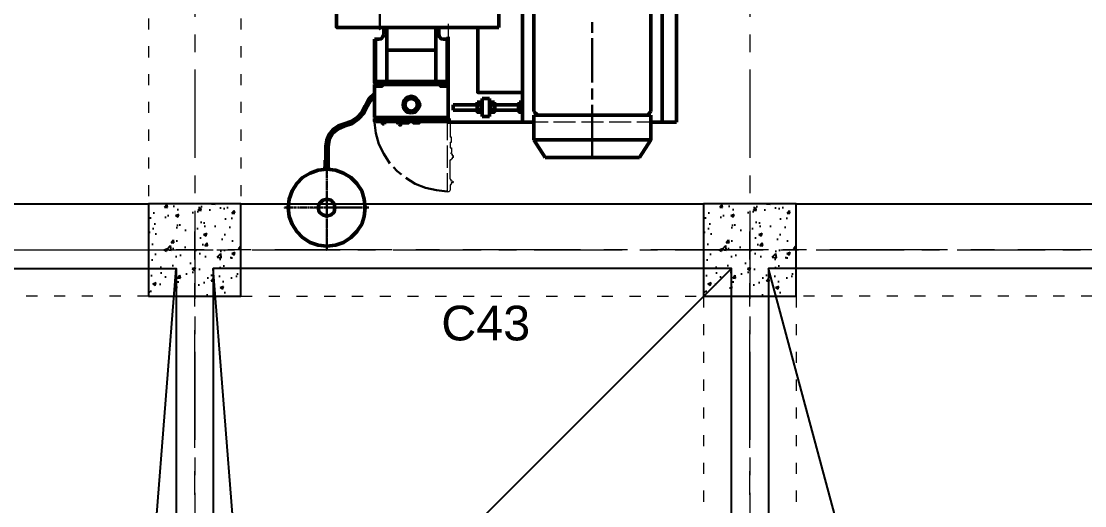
# Model space of a CAD drawing. Header units: millimetres. Extents: x 3220 to 226993, y 817 to 176024.
# Drawn here: x 8863 to 14610, y 111444 to 114061 of the extents above; entities that cross this region are included whole.
import ezdxf

# ---------------------------------------------------------------- set-up
doc = ezdxf.new("R2010")
doc.units = ezdxf.units.MM
doc.linetypes.add('ACAD_ISO03W100', pattern=[30, 12, -18])
doc.linetypes.add('AXES', pattern=[50.8, 31.75, -6.35, 6.35, -6.35])
doc.layers.add('Axe', color=1, linetype='AXES', lineweight=9)
doc.layers.add('Cache', color=3, linetype='ACAD_ISO03W100', lineweight=13)
doc.styles.add('ARIAL_BOLD', font='arial.ttf')

# ---------------------------------------------------------------- blocks, each defined once
blk = doc.blocks.new("SYST7ME D'AXE")
at = {"layer": 'Axe', "ltscale": 15}
for p, q in [((3000, 18500), (3000, -6500)), ((6000, 18500), (6000, -6500)), ((-500, 0), (15500, 0))]:
    blk.add_line(p, q, dxfattribs=at)
blk = doc.blocks.new('Level +4.00 m')
h = blk.add_hatch()
h.set_pattern_fill('AR-CONC', color=256)
h.set_pattern_definition([(50, (-175579.41, -107209.63), (182.18467, -15.93909), [19.05, -209.55]), (355, (-175579.4, -107209.63), (-35.24342, 191.05685), [15.24, -167.64058]), (100.45144, (-175564.23, -107210.96), (146.94125, 175.11775), [16.19001, -178.09024]), (46.1842, (-175579.4, -107158.83), (271.07904, -42.04233), [28.575, -314.325]), (96.63556, (-175556.82, -107162.33), (237.40413, 247.42612), [24.28502, -267.1356]), (351.18415, (-175579.4, -107158.83), (237.40413, 247.42612), [22.85997, -251.45973]), (21, (-175554.01, -107171.53), (151.61439, -102.2652), [19.05, -209.55]), (326, (-175554, -107171.53), (61.80203, 184.18797), [15.24, -167.64]), (71.45144, (-175541.37, -107180.05), (213.41642, 81.92277), [16.19001, -178.08994]), (37.5, (-175579.41, -107209.63), (3.088603, 84.555039), [0, -165.608, 0, -170.18, 0, -168.275]), (7.5, (-175579.41, -107209.63), (66.819663, 100.180575), [0, -97.028, 0, -161.798, 0, -64.135]), (327.5, (-175636.05, -107209.63), (135.590595, -5.728744), [0, -63.5, 0, -198.12, 0, -262.89]), (317.5, (-175661.45, -107209.63), (148.12918, 25.42649), [0, -82.55, 0, -131.572, 0, -186.69])])
h.paths.add_polyline_path([(3000, -17750), (2750, -17750), (2750, -18000), (3000, -18000)])
h.paths.add_polyline_path([(3250, -17750), (3000, -17750), (3000, -18000), (3250, -18000)])
h.paths.add_polyline_path([(3250, -18000), (3000, -18000), (3000, -18250), (3250, -18250)])
h.paths.add_polyline_path([(3000, -18000), (2750, -18000), (2750, -18250), (3000, -18250)])
h = blk.add_hatch()
h.set_pattern_fill('AR-CONC', color=256)
h.set_pattern_definition([(50, (-172579.41, -107209.63), (182.18467, -15.93909), [19.05, -209.55]), (355, (-172579.4, -107209.63), (-35.24342, 191.05685), [15.24, -167.64058]), (100.45144, (-172564.23, -107210.96), (146.94125, 175.11775), [16.19001, -178.09024]), (46.1842, (-172579.4, -107158.83), (271.07904, -42.04233), [28.575, -314.325]), (96.63556, (-172556.82, -107162.33), (237.40413, 247.42612), [24.28502, -267.1356]), (351.18415, (-172579.4, -107158.83), (237.40413, 247.42612), [22.85997, -251.45973]), (21, (-172554.01, -107171.53), (151.61439, -102.2652), [19.05, -209.55]), (326, (-172554, -107171.53), (61.80203, 184.18797), [15.24, -167.64]), (71.45144, (-172541.37, -107180.05), (213.41642, 81.92277), [16.19001, -178.08994]), (37.5, (-172579.41, -107209.63), (3.088603, 84.555039), [0, -165.608, 0, -170.18, 0, -168.275]), (7.5, (-172579.41, -107209.63), (66.819663, 100.180575), [0, -97.028, 0, -161.798, 0, -64.135]), (327.5, (-172636.05, -107209.63), (135.590595, -5.728744), [0, -63.5, 0, -198.12, 0, -262.89]), (317.5, (-172661.45, -107209.63), (148.12918, 25.42649), [0, -82.55, 0, -131.572, 0, -186.69])])
h.paths.add_polyline_path([(6000, -17750), (5750, -17750), (5750, -18000), (6000, -18000)])
h.paths.add_polyline_path([(6250, -17750), (6000, -17750), (6000, -18000), (6250, -18000)])
h.paths.add_polyline_path([(6250, -18000), (6000, -18000), (6000, -18250), (6250, -18250)])
h.paths.add_polyline_path([(6000, -18000), (5750, -18000), (5750, -18250), (6000, -18250)])
for p, q in [((250, -17750), (2750, -17750)), ((3250, -17750), (5750, -17750)), ((6250, -17750), (8750, -17750))]:
    blk.add_line(p, q)
for points in [[(2750, -18250), (3250, -18250), (3250, -17750), (2750, -17750)], [(5750, -18250), (6250, -18250), (6250, -17750), (5750, -17750)]]:
    blk.add_lwpolyline(points, close=True)
at = {"layer": 'Cache', "ltscale": 5}
for p, q in [((2750, -12250), (2750, -17750)), ((3250, -12250), (3250, -17750)), ((2750, -18250), (250, -18250)), ((3250, -18250), (5750, -18250)), ((5750, -18250), (5750, -23750)), ((8750, -18250), (6250, -18250)), ((6250, -18250), (6250, -23750))]:
    blk.add_line(p, q, dxfattribs=at)
blk.add_blockref("SYST7ME D'AXE", (0, -18000))
blk = doc.blocks.new('pRESSE T')
at = {"color": 7, "linetype": 'Continuous', "lineweight": 50, "true_color": 0x000007}
for points in [[(-191.1, 454.9), (-1762.4, 454.9)], [(-191.1, 316.8), (-191.1, 454.9)], [(-1762.4, 378), (-191.1, 378)], [(-1087.4, 316.8), (-247.2, 316.8)], [(-228.5, 298.1), (-247.2, 316.8)], [(-228.5, 316.8), (-228.5, -315.7)], [(-228.5, 316.8), (-95.5, 316.8)], [(-95.5, -315.7), (-95.5, 316.8), (0, 255.5)], [(0, 255.5), (0, -255.5)], [(-95.5, -315.7), (0, -255.5)], [(-1087.4, -315.7), (-247.2, -315.7)], [(-191.1, -315.7), (-191.1, -778.9), (-404, -778.9)], [(-228.5, -295), (-247.2, -315.7)], [(-228.5, -315.7), (-95.5, -315.7)], [(-191.1, -377), (-1762.4, -377)], [(-351, -377), (-351, -619), (-702.1, -619)], [(-298.1, -395.7), (-298.1, -377)], [(-245.1, -377), (-245.1, -395.7), (-298.1, -395.7)], [(-250.3, -398.8), (-289.8, -398.8)], [(-284.6, -395.7), (-284.6, -377)], [(-284.6, -398.8), (-284.6, -526.6)], [(-257.6, -395.7), (-257.6, -377)], [(-255.5, -398.8), (-255.5, -526.6)], [(-702.1, -504.7), (-702.1, -1382.3), (-838.1, -1382.3)], [(-702.1, -504.7), (-838.1, -504.7)], [(-221.2, -555.6), (-318.8, -555.6)], [(-318.8, -555.6), (-318.8, -595.1)], [(-298.1, -528.6), (-298.1, -550.4)], [(-245.1, -550.4), (-245.1, -528.6), (-298.1, -528.6)], [(-242, -550.4), (-298.1, -550.4)], [(-257.6, -550.4), (-298.1, -550.4), (-298.1, -550.4)], [(-298.1, -555.6), (-298.1, -550.4)], [(-250.3, -526.6), (-289.8, -526.6)], [(-284.6, -528.6), (-284.6, -550.4)], [(-257.6, -528.6), (-257.6, -550.4)], [(-257.6, -550.4), (-245.1, -550.4)], [(-242, -555.6), (-242, -550.4)], [(-221.2, -595.1), (-221.2, -555.6)], [(-221.2, -595.1), (-318.8, -595.1)], [(-298.1, -595.1), (-298.1, -598.2)], [(-242, -598.2), (-298.1, -598.2)], [(-298.1, -622.1), (-298.1, -600.3)], [(-245.1, -600.3), (-245.1, -622.1), (-298.1, -622.1)], [(-257.6, -600.3), (-298.1, -600.3), (-298.1, -600.3)], [(-250.3, -622.1), (-289.8, -622.1)], [(-284.6, -622.1), (-284.6, -600.3)], [(-284.6, -751.9), (-284.6, -622.1)], [(-257.6, -622.1), (-257.6, -600.3)], [(-245.1, -600.3), (-257.6, -600.3)], [(-255.5, -751.9), (-255.5, -622.1)], [(-242, -595.1), (-242, -598.2)], [(-651.2, -778.9), (-191.1, -778.9)], [(-404, -778.9), (-404, -1177.7), (-638.7, -1177.7)], [(-638.7, -804.9), (-638.7, -778.9)], [(-638.7, -784.1), (-409.2, -784.1)], [(-409.2, -1167.3), (-409.2, -784.1)], [(-385.3, -787.2), (-385.3, -821.5), (-404, -821.5)], [(-404, -787.2), (-385.3, -787.2)], [(-401.9, -787.2), (-401.9, -821.5)], [(-393.6, -778.9), (-215, -778.9)], [(-393.6, -787.2), (-393.6, -778.9)], [(-284.6, -751.9), (-284.6, -749.8)], [(-257.6, -751.9), (-284.6, -751.9)], [(-257.6, -751.9), (-255.5, -751.9)], [(-215, -778.9), (-215, -1177.7)], [(-209.8, -784.1), (-215, -784.1)], [(-209.8, -778.9), (-199.4, -778.9)], [(-209.8, -778.9), (-209.8, -1177.7)], [(-194.2, -784.1), (-197.3, -781), (-199.4, -778.9)], [(-194.2, -784.1), (-194.2, -1172.5)], [(-664.7, -828.8), (-702.1, -828.8)], [(-702.1, -845.4), (-409.2, -845.4)], [(-664.7, -828.8), (-651.2, -826.7), (-640.8, -816.3), (-638.7, -804.9)], [(-579.5, -845.4), (-579.5, -1111.3)], [(-393.6, -1135.1), (-393.6, -821.5)], [(-194.2, -964.8), (-185.9, -964.8), (-185.9, -935.7), (-194.2, -935.7)], [(-194.2, -993.9), (-185.9, -993.9), (-185.9, -1017.8)], [(-194.2, -1020.9), (-185.9, -1020.9), (-185.9, -1017.8)], [(-189, -1020.9), (-189, -1060.4)], [(-189, -1026.1), (-185.9, -1026.1), (-185.9, -1026.1)], [(-185.9, -1026.1), (-185.9, -1036.5)], [(-183.8, -1036.5), (-183.8, -1034.4)], [(-189, -1060.4), (-194.2, -1060.4)], [(-189, -1036.5), (-189, -1044.8), (-189, -1044.8)], [(-189, -1036.5), (-178.6, -1036.5)], [(-189, -1044.8), (-178.6, -1044.8)], [(-185.9, -1055.2), (-189, -1055.2), (-189, -1055.2)], [(-185.9, -1044.8), (-185.9, -1053.1)], [(-185.9, -1055.2), (-185.9, -1053.1), (-185.9, -1053.1)], [(-183.8, -1044.8), (-183.8, -1041.7)], [(-175.5, -1041.7), (-175.5, -1036.5), (-178.6, -1036.5)], [(-178.6, -1044.8), (-175.5, -1041.7), (-175.5, -1041.7)], [(-702.1, -1111.3), (-409.2, -1111.3)], [(-664.7, -1126.8), (-702.1, -1126.8)], [(-638.7, -1153.8), (-640.8, -1140.3), (-651.2, -1132), (-664.7, -1126.8)], [(-385.3, -1169.4), (-385.3, -1135.1), (-404, -1135.1)], [(-401.9, -1169.4), (-401.9, -1135.1)], [(-191.1, -1113.3), (-194.2, -1113.3), (-194.2, -1113.3)], [(-191.1, -1143.5), (-194.2, -1143.5), (-194.2, -1143.5)], [(-189, -1113.3), (-189, -1143.5)], [(-189, -1121.6), (-189, -1119.6), (-189, -1119.6)], [(-180.7, -1124.8), (-189, -1124.8), (-189, -1124.8)], [(-180.7, -1132), (-189, -1132), (-189, -1132)], [(-180.7, -1124.8), (-180.7, -1132), (-180.7, -1132)], [(-638.7, -1153.8), (-638.7, -1177.7)], [(-638.7, -1172.5), (-414.4, -1172.5)], [(-414.4, -1172.5), (-412.3, -1172.5), (-409.2, -1167.3)], [(-404, -1169.4), (-385.3, -1169.4)], [(-393.6, -1169.4), (-393.6, -1177.7)], [(-215, -1177.7), (-393.6, -1177.7)], [(-345.8, -1177.7), (-316.8, -1206.8), (-279.4, -1227.6)], [(-330.3, -1177.7), (-306.4, -1198.5), (-276.3, -1215.1)], [(-209.8, -1172.5), (-215, -1172.5)], [(-209.8, -1177.7), (-199.4, -1177.7)], [(-199.4, -1177.7), (-197.3, -1177.7), (-194.2, -1172.5)], [(-180.7, -1339.7), (-194.2, -1302.4), (-215, -1270.2), (-245.1, -1244.2), (-279.4, -1227.6)], [(-170.3, -1336.6), (-183.8, -1297.2), (-207.7, -1262.9), (-239.9, -1233.8), (-276.3, -1215.1)], [(-180.7, -1339.7), (-170.3, -1371.9), (-151.6, -1401), (-124.6, -1421.8), (-93.5, -1435.3), (-58.2, -1440.5)], [(-170.3, -1336.6), (-154.7, -1374), (-130.9, -1403.1), (-95.5, -1421.8), (-58.2, -1427)], [(15.6, -1427), (-58.2, -1427)], [(15.6, -1443.6), (15.6, -1427)], [(15.6, -1427), (39.5, -1427)], [(53, -1427), (39.5, -1427), (39.5, -1427)], [(47.8, -1427), (47.8, -1443.6), (53, -1443.6)], [(50.9, -1443.6), (50.9, -1427)], [(58.2, -1424.9), (63.4, -1424.9), (53, -1424.9)], [(53, -1424.9), (53, -1440.5), (53, -1440.5)], [(53, -1427), (53, -1443.6), (53, -1443.6)], [(58.2, -1430.1), (53, -1430.1)], [(58.2, -1445.7), (58.2, -1424.9)], [(61.3, -1445.7), (61.3, -1424.9)], [(63.4, -1424.9), (63.4, -1421.8), (63.4, -1421.8)], [(63.4, -1424.9), (63.4, -1445.7), (63.4, -1445.7)], [(15.6, -1440.5), (-58.2, -1440.5)], [(15.6, -1443.6), (39.5, -1443.6)], [(47.8, -1443.6), (39.5, -1443.6)], [(58.2, -1440.5), (53, -1440.5), (53, -1445.7), (63.4, -1445.7), (58.2, -1445.7)], [(63.4, -1445.7), (63.4, -1443.6)]]:
    blk.add_lwpolyline(points, dxfattribs=at)
at = {"color": 7, "linetype": 'Continuous', "lineweight": 20, "true_color": 0x000007}
for points in [[(-191.1, 316.8), (-191.1, 239.9)], [(-191.1, 316.8), (-191.1, 239.9)], [(-191.1, 209.8), (-191.1, 90.4)], [(-191.1, 209.8), (-191.1, 90.4)], [(-191.1, 61.3), (-191.1, -58.2)], [(-191.1, 61.3), (-191.1, -58.2)], [(-191.1, -90.4), (-191.1, -209.8)], [(-191.1, -90.4), (-191.1, -209.8)], [(-191.1, -238.9), (-191.1, -315.7), (-191.1, -315.7)], [(-191.1, -238.9), (-191.1, -315.7), (-191.1, -315.7)], [(-720.8, -778.9), (-651.2, -778.9), (-651.2, -778.9)], [(-209.8, -768.5), (-109, -768.5)], [(-191.1, -784.1), (-93.5, -784.1)], [(-82, -768.5), (-82, -760.2), (-109, -760.2), (-109, -768.5)], [(-82, -768.5), (-50.9, -768.5)], [(-64.4, -784.1), (56.1, -784.1)], [(-50.9, -768.5), (-50.9, -760.2), (-27, -760.2)], [(-23.9, -762.3), (-23.9, -760.2), (-27, -760.2)], [(-18.7, -762.3), (-23.9, -762.3)], [(-18.7, -757.1), (-8.3, -757.1)], [(-18.7, -762.3), (-18.7, -757.1), (-18.7, -757.1)], [(-18.7, -760.2), (-18.7, -757.1)], [(-3.1, -749.8), (-8.3, -749.8), (-8.3, -749.8)], [(-8.3, -749.8), (-8.3, -757.1), (-8.3, -757.1)], [(0, -749.8), (-3.1, -749.8), (-3.1, -749.8)], [(0, -749.8), (0, -757.1), (0, -757.1)], [(0, -757.1), (8.3, -757.1)], [(10.4, -760.2), (8.3, -757.1), (8.3, -757.1)], [(10.4, -760.2), (10.4, -762.3)], [(13.5, -762.3), (10.4, -762.3)], [(117.4, -768.5), (13.5, -768.5), (13.5, -762.3)], [(85.2, -784.1), (183.8, -784.1), (183.8, -784.1)], [(117.4, -768.5), (117.4, -765.4)], [(127.7, -762.3), (119.4, -762.3)], [(119.4, -765.4), (119.4, -762.3)], [(127.7, -755), (127.7, -762.3), (127.7, -762.3)], [(129.8, -751.9), (135, -751.9)], [(129.8, -755), (129.8, -751.9)], [(135, -755), (135, -751.9)], [(138.1, -755), (138.1, -762.3), (138.1, -762.3)], [(138.1, -762.3), (146.4, -762.3)], [(146.4, -765.4), (146.4, -762.3)], [(148.5, -765.4), (148.5, -768.5)], [(148.5, -768.5), (177.6, -768.5)], [(183.8, -773.7), (180.7, -770.6), (177.6, -768.5)], [(183.8, -784.1), (183.8, -773.7), (183.8, -773.7)]]:
    blk.add_lwpolyline(points, dxfattribs=at)
at = {"color": 1, "linetype": 'Continuous', "lineweight": 30}
for points in [[(-731.1, 0), (-673, 0)], [(-643.9, 0), (-404, 0)], [(-372.8, 0), (-313.6, 0)], [(-284.6, 0), (0, 0), (0, 0)], [(111.1, -1007.4), (143.3, -956.5), (165.1, -901.5), (177.6, -842.3), (183.8, -784.1)], [(53, -1073.9), (74.8, -1055.2), (92.4, -1031.3)], [(-189, -1177.7), (-130.9, -1169.4), (-71.7, -1153.8), (-18.7, -1126.8), (32.2, -1094.6)], [(271.1, -1206.8), (271.1, -1220.3), (271.1, -1220.3)], [(271.1, -1222.4), (271.1, -1233.8)], [(271.1, -1235.9), (271.1, -1239)], [(271.1, -1241.1), (271.1, -1252.5)], [(271.1, -1254.6), (271.1, -1270.2), (271.1, -1270.2)], [(271.1, -1273.3), (271.1, -1292), (271.1, -1292)], [(271.1, -1294), (271.1, -1305.5)], [(271.1, -1307.5), (271.1, -1310.7)], [(271.1, -1312.7), (271.1, -1324.2)], [(271.1, -1326.2), (271.1, -1342.9), (271.1, -1342.9)], [(271.1, -1344.9), (271.1, -1363.6), (271.1, -1363.6)], [(271.1, -1366.7), (271.1, -1377.1)], [(271.1, -1379.2), (271.1, -1382.3)], [(42.6, -1435.3), (53, -1435.3), (53, -1435.3)], [(56.1, -1435.3), (92.4, -1435.3), (92.4, -1435.3)], [(95.5, -1435.3), (105.9, -1435.3)], [(109, -1435.3), (111.1, -1435.3)], [(114.2, -1435.3), (124.6, -1435.3)], [(127.7, -1435.3), (165.1, -1435.3), (165.1, -1435.3)], [(167.2, -1435.3), (177.6, -1435.3)], [(180.7, -1435.3), (183.8, -1435.3)], [(185.9, -1435.3), (196.3, -1435.3)], [(199.4, -1435.3), (236.8, -1435.3), (236.8, -1435.3)], [(238.9, -1435.3), (250.3, -1435.3)], [(252.4, -1435.3), (255.5, -1435.3)], [(257.6, -1435.3), (267.9, -1435.3)], [(271.1, -1385.4), (271.1, -1395.8)], [(271.1, -1397.9), (271.1, -1435.3), (271.1, -1435.3)], [(271.1, -1435.3), (308.5, -1435.3), (308.5, -1435.3)], [(310.5, -1435.3), (322, -1435.3)], [(324, -1435.3), (327.1, -1435.3)], [(329.2, -1435.3), (340.6, -1435.3)], [(342.7, -1435.3), (380.1, -1435.3), (380.1, -1435.3)], [(383.2, -1435.3), (393.6, -1435.3)], [(395.7, -1435.3), (398.8, -1435.3)], [(400.9, -1435.3), (412.3, -1435.3)], [(414.4, -1435.3), (433.1, -1435.3), (433.1, -1435.3)], [(436.2, -1435.3), (451.8, -1435.3), (451.8, -1435.3)], [(454.9, -1435.3), (465.3, -1435.3)], [(467.4, -1435.3), (470.5, -1435.3)], [(473.6, -1435.3), (484, -1435.3)], [(486, -1435.3), (499.5, -1435.3), (499.5, -1435.3)], [(271.1, -1438.4), (271.1, -1448.8)], [(271.1, -1451.9), (271.1, -1454)], [(271.1, -1457.1), (271.1, -1467.5)], [(271.1, -1469.6), (271.1, -1507), (271.1, -1507)], [(271.1, -1510.1), (271.1, -1520.5)], [(271.1, -1523.6), (271.1, -1525.6)], [(271.1, -1528.8), (271.1, -1539.1)], [(271.1, -1542.3), (271.1, -1578.6), (271.1, -1578.6)], [(271.1, -1581.7), (271.1, -1592.1)], [(271.1, -1595.2), (271.1, -1597.3)], [(271.1, -1600.4), (271.1, -1610.8)], [(271.1, -1613.9), (271.1, -1651.3), (271.1, -1651.3)], [(271.1, -1653.4), (271.1, -1663.8), (271.1, -1663.8)]]:
    blk.add_lwpolyline(points, dxfattribs=at)
at = {"color": 7, "linetype": 'Continuous', "lineweight": 50, "true_color": 0x000007}
for points in [[(-239.9, -978.3), (-245.1, -956.5), (-263.8, -940.9), (-284.6, -932.6), (-306.4, -940.9), (-324, -956.5), (-330.3, -978.3), (-324, -1002.2), (-306.4, -1017.8), (-284.6, -1023), (-263.8, -1017.8), (-245.1, -1002.2)], [(-250.3, -978.3), (-255.5, -961.7), (-265.9, -949.2), (-284.6, -944.1), (-303.3, -949.2), (-313.6, -961.7), (-318.8, -978.3), (-313.6, -997), (-303.3, -1007.4), (-284.6, -1012.6), (-265.9, -1007.4), (-255.5, -997)], [(478.8, -1435.3), (473.6, -1387.5), (460.1, -1344.9), (433.1, -1305.5), (400.9, -1273.3), (361.4, -1246.3), (318.8, -1233.8), (271.1, -1227.6), (225.4, -1233.8), (180.7, -1246.3), (141.2, -1273.3), (109, -1305.5), (85.2, -1344.9), (68.5, -1387.5), (63.4, -1435.3), (68.5, -1481), (85.2, -1525.6), (109, -1566.1), (141.2, -1597.3), (180.7, -1621.2), (225.4, -1637.8), (271.1, -1643), (318.8, -1637.8), (361.4, -1621.2), (400.9, -1597.3), (433.1, -1566.1), (460.1, -1525.6), (473.6, -1481)], [(316.8, -1435.3), (310.5, -1411.4), (295, -1395.8), (271.1, -1390.6), (250.3, -1395.8), (231.6, -1411.4), (225.4, -1435.3), (231.6, -1457.1), (250.3, -1475.8), (271.1, -1481), (295, -1475.8), (310.5, -1457.1)]]:
    blk.add_lwpolyline(points, close=True, dxfattribs=at)
at = {"color": 7, "linetype": 'Continuous', "lineweight": 30, "true_color": 0x000007}
blk.add_lwpolyline([(-877.6, -1148.6), (-691.7, -1148.6), (-691.7, -1148.6)], dxfattribs=at)
blk = doc.blocks.new('cone produit finie T')
at = {"color": 4}
for p, q in [((275, -2325), (100, -100)), ((675, -2325), (2900, -100)), ((275, -2725), (100, -2900)), ((675, -2725), (2900, -2900))]:
    blk.add_line(p, q, dxfattribs=at)
for points in [[(100, -2900), (2900, -2900), (2900, -100), (100, -100)], [(675, -2725), (275, -2725), (275, -2325), (675, -2325)]]:
    blk.add_lwpolyline(points, close=True, dxfattribs=at)
at = {"layer": 'Axe', "ltscale": 20}
for p, q in [((0, -3100), (0, 100)), ((3000, -3100), (3000, 100)), ((3100, 0), (-100, 0)), ((3100, -3000), (-100, -3000))]:
    blk.add_line(p, q, dxfattribs=at)
blk = doc.blocks.new('cône produit finie 2 T')
at = {"color": 4}
for p, q in [((700, -2325), (100, -100)), ((1450, -2325), (2900, -100)), ((700, -2725), (100, -2900)), ((1450, -2725), (2900, -2900))]:
    blk.add_line(p, q, dxfattribs=at)
for points in [[(100, -2900), (2900, -2900), (2900, -100), (100, -100)], [(1450, -2725), (700, -2725), (700, -2325), (1450, -2325)]]:
    blk.add_lwpolyline(points, close=True, dxfattribs=at)
at = {"layer": 'Axe', "ltscale": 20}
for p, q in [((0, -3100), (0, 100)), ((3000, -3100), (3000, 100)), ((3100, 0), (-100, 0)), ((3100, -3000), (-100, -3000))]:
    blk.add_line(p, q, dxfattribs=at)

msp = doc.modelspace()

# ---------------------------------------------------------------- block references
at = {"color": 2}
msp.add_blockref('Level +4.00 m', (6800, 130825.5), dxfattribs=at)
at = {"rotation": 270}
msp.add_blockref('pRESSE T', (11948.7, 113325.5), dxfattribs=at)
at = {"xscale": -1}
msp.add_blockref('cone produit finie T', (9800, 112825.5), dxfattribs=at)
for name, p in [('cone produit finie T', (9800, 112825.5)), ('cône produit finie 2 T', (12800, 112825.5))]:
    msp.add_blockref(name, p)

# ---------------------------------------------------------------- texts
at = {"color": 30, "insert": (11372.7, 112429.4), "char_height": 187.5, "width": 453.658, "attachment_point": 5, "style": 'ARIAL_BOLD'}
msp.add_mtext('C43', dxfattribs=at)

doc.saveas('drawing.dxf')
